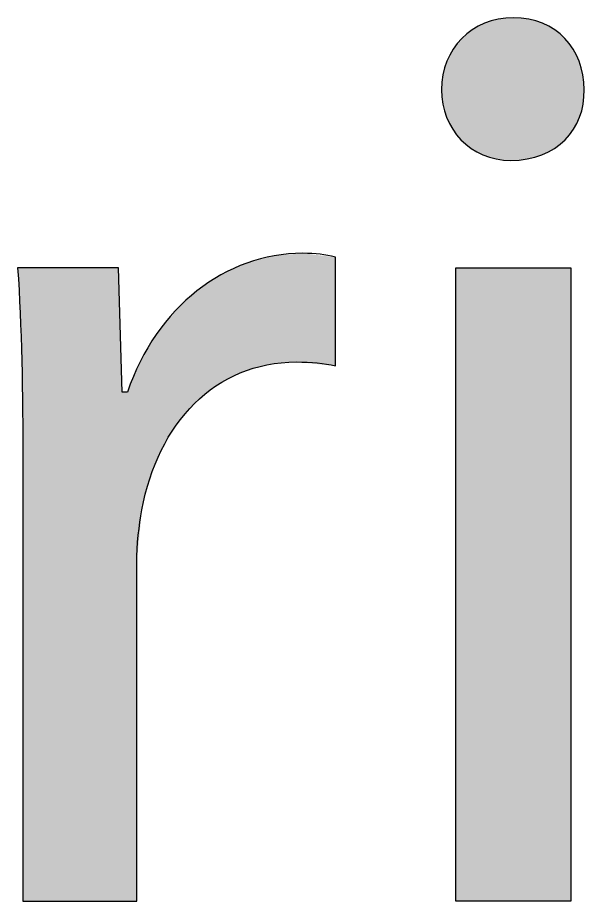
# Model space of a CAD drawing. Extents: x -102 to 434, y -1398 to -13.
# Drawn here: x -68.86 to -64.08, y -1177.79 to -1170.37 of the extents above; entities that cross this region are included whole.
import ezdxf

# ---------------------------------------------------------------- set-up
doc = ezdxf.new("R2010")
doc.units = 0
doc.layers.add('LAYER_1', color=7, linetype='CONTINUOUS')

# ---------------------------------------------------------------- blocks, each defined once
blk = doc.blocks.new('*U72')
at = {"layer": 'LAYER_1', "color": 250}
for points in [[(-66.7602, -1173.284), (-66.9291, -1172.4291), (-66.7602, -1172.3844)], [(-66.6989, -1173.2781), (-66.7602, -1172.3844), (-66.6989, -1172.3682)], [(-66.5141, -1173.2603), (-66.6989, -1172.3682), (-66.5141, -1172.3522)], [(-66.4592, -1173.2658), (-66.5141, -1172.3522), (-66.4592, -1172.3474)], [(-66.5141, -1173.2603), (-66.5141, -1172.3522), (-66.4592, -1173.2658)], [(-66.4592, -1173.2658), (-66.4592, -1172.3474), (-66.1842, -1173.2934)], [(-66.9859, -1173.3524), (-67.1468, -1172.5279), (-66.9859, -1172.4549)], [(-66.9291, -1173.3352), (-66.9859, -1172.4549), (-66.9291, -1172.4291)], [(-68.8222, -1173.2493), (-68.8222, -1172.4687), (-68.8125, -1174.1292)], [(-67.1468, -1173.4391), (-67.1895, -1172.5564), (-67.1468, -1172.5279)], [(-67.1895, -1173.4621), (-67.3486, -1172.6624), (-67.1895, -1172.5564)], [(-67.3691, -1173.6095), (-67.523, -1172.8227), (-67.3691, -1172.6813)], [(-67.3486, -1173.5926), (-67.3691, -1172.6813), (-67.3486, -1172.6624)], [(-67.5313, -1173.8048), (-67.6492, -1172.9769), (-67.5313, -1172.8303)], [(-67.523, -1173.7909), (-67.5313, -1172.8303), (-67.523, -1172.8227)], [(-67.6492, -1174.0027), (-67.6917, -1173.0296), (-67.6492, -1172.9769)], [(-67.6917, -1174.1073), (-67.7461, -1173.1218), (-67.6917, -1173.0296)], [(-67.7461, -1174.2414), (-67.8119, -1173.233), (-67.7461, -1173.1218)], [(-67.8266, -1174.6545), (-67.8558, -1173.3281), (-67.8266, -1173.258)], [(-67.8119, -1174.5033), (-67.8266, -1173.258), (-67.8119, -1173.233)], [(-67.8558, -1177.7913), (-67.9328, -1173.5132), (-67.8558, -1173.3281)]]:
    blk.add_solid(points, dxfattribs=at)
at = {"layer": 'LAYER_1', "color": 250, "extrusion": (0, 0, -1)}
for points in [[(66.7602, -1173.284), (66.7602, -1172.3844), (66.6989, -1173.2781)], [(66.6989, -1173.2781), (66.6989, -1172.3682), (66.5141, -1173.2603)], [(66.1842, -1173.2934), (66.4592, -1172.3474), (66.1842, -1172.3805)], [(66.9859, -1173.3524), (66.9859, -1172.4549), (66.9291, -1173.3352)], [(66.9291, -1173.3352), (66.9291, -1172.4291), (66.7602, -1173.284)], [(68.8222, -1173.2493), (68.8566, -1172.4687), (68.8222, -1172.4687)], [(68.8125, -1174.1292), (68.8222, -1172.4687), (68.8125, -1172.4687)], [(68.8125, -1177.7913), (68.8125, -1172.4687), (68.0098, -1177.7913)], [(68.0098, -1177.7913), (68.8125, -1172.4687), (68.0098, -1172.4687)], [(68.0098, -1177.7913), (68.0098, -1172.4687), (67.9767, -1177.7913)], [(67.9767, -1177.7913), (68.0098, -1172.4687), (67.9767, -1173.5132)], [(67.1468, -1173.4391), (67.1468, -1172.5279), (66.9859, -1173.3524)], [(67.1895, -1173.4621), (67.1895, -1172.5564), (67.1468, -1173.4391)], [(67.3691, -1173.6095), (67.3691, -1172.6813), (67.3486, -1173.5926)], [(67.3486, -1173.5926), (67.3486, -1172.6624), (67.1895, -1173.4621)], [(67.5313, -1173.8048), (67.5313, -1172.8303), (67.523, -1173.7909)], [(67.523, -1173.7909), (67.523, -1172.8227), (67.3691, -1173.6095)], [(67.6492, -1174.0027), (67.6492, -1172.9769), (67.5313, -1173.8048)], [(67.6917, -1174.1073), (67.6917, -1173.0296), (67.6492, -1174.0027)], [(67.7461, -1174.2414), (67.7461, -1173.1218), (67.6917, -1174.1073)], [(67.8266, -1174.6545), (67.8266, -1173.258), (67.8119, -1174.5033)], [(67.8119, -1174.5033), (67.8119, -1173.233), (67.7461, -1174.2414)], [(67.8558, -1174.9539), (67.8558, -1173.3281), (67.8266, -1174.6545)], [(67.9767, -1177.7913), (67.9767, -1173.5132), (67.9328, -1177.7913)], [(67.9328, -1177.7913), (67.9767, -1173.5132), (67.9328, -1173.5132)], [(67.9328, -1177.7913), (67.9328, -1173.5132), (67.8558, -1177.7913)]]:
    blk.add_solid(points, dxfattribs=at)
blk = doc.blocks.new('*U73')
at = {"layer": 'LAYER_1', "color": 250}
for points in [[(-64.8327, -1171.5547), (-64.8742, -1170.3945), (-64.8327, -1170.3843)], [(-64.8147, -1171.5574), (-64.8327, -1170.3843), (-64.8147, -1170.3799)], [(-64.8327, -1171.5547), (-64.8327, -1170.3843), (-64.8147, -1171.5574)], [(-64.7725, -1171.5637), (-64.8147, -1170.3799), (-64.7725, -1170.3738)], [(-64.8147, -1171.5574), (-64.8147, -1170.3799), (-64.7725, -1171.5637)], [(-64.7525, -1171.5647), (-64.7725, -1170.3738), (-64.7525, -1170.3709)], [(-64.7725, -1171.5637), (-64.7725, -1170.3738), (-64.7525, -1171.5647)], [(-64.7097, -1171.5667), (-64.7525, -1170.3709), (-64.7097, -1170.3689)], [(-64.7525, -1171.5647), (-64.7525, -1170.3709), (-64.7097, -1171.5667)], [(-64.6877, -1171.5658), (-64.7097, -1170.3689), (-64.6877, -1170.3678)], [(-64.996, -1171.4955), (-65.0338, -1170.4694), (-64.996, -1170.4468)], [(-64.9839, -1171.5013), (-64.996, -1170.4468), (-64.9839, -1170.4395)], [(-64.996, -1171.4955), (-64.996, -1170.4468), (-64.9839, -1171.5013)], [(-64.9446, -1171.5203), (-64.9839, -1170.4395), (-64.9446, -1170.421)], [(-64.9839, -1171.5013), (-64.9839, -1170.4395), (-64.9446, -1171.5203)], [(-64.9307, -1171.5254), (-64.9446, -1170.421), (-64.9307, -1170.4144)], [(-64.9446, -1171.5203), (-64.9446, -1170.421), (-64.9307, -1171.5254)], [(-64.8901, -1171.5402), (-64.9307, -1170.4144), (-64.8901, -1170.4001)], [(-64.9307, -1171.5254), (-64.9307, -1170.4144), (-64.8901, -1171.5402)], [(-64.8742, -1171.5442), (-64.8901, -1170.4001), (-64.8742, -1170.3945)], [(-64.8901, -1171.5402), (-64.8901, -1170.4001), (-64.8742, -1171.5442)], [(-64.8742, -1171.5442), (-64.8742, -1170.3945), (-64.8327, -1171.5547)], [(-65.0884, -1171.4318), (-65.1221, -1170.5425), (-65.0884, -1170.5116)], [(-65.0799, -1171.4383), (-65.0884, -1170.5116), (-65.0799, -1170.5038)], [(-65.0884, -1171.4318), (-65.0884, -1170.5116), (-65.0799, -1171.4383)], [(-65.044, -1171.4658), (-65.0799, -1170.5038), (-65.044, -1170.477)], [(-65.0799, -1171.4383), (-65.0799, -1170.5038), (-65.044, -1171.4658)], [(-65.0338, -1171.4721), (-65.044, -1170.477), (-65.0338, -1170.4694)], [(-65.044, -1171.4658), (-65.044, -1170.477), (-65.0338, -1171.4721)], [(-65.0338, -1171.4721), (-65.0338, -1170.4694), (-64.996, -1171.4955)], [(-65.1716, -1171.3431), (-65.194, -1170.6317), (-65.1716, -1170.6008)], [(-65.1657, -1171.3514), (-65.1716, -1170.6008), (-65.1657, -1170.5927)], [(-65.1716, -1171.3431), (-65.1716, -1170.6008), (-65.1657, -1171.3514)], [(-65.1603, -1171.3576), (-65.1657, -1170.5927), (-65.1603, -1170.5852)], [(-65.1657, -1171.3514), (-65.1657, -1170.5927), (-65.1603, -1171.3576)], [(-65.129, -1171.3935), (-65.1603, -1170.5852), (-65.129, -1170.5503)], [(-65.1603, -1171.3576), (-65.1603, -1170.5852), (-65.129, -1171.3935)], [(-65.1221, -1171.4), (-65.129, -1170.5503), (-65.1221, -1170.5425)], [(-65.129, -1171.3935), (-65.129, -1170.5503), (-65.1221, -1171.4)], [(-65.1221, -1171.4), (-65.1221, -1170.5425), (-65.0884, -1171.4318)], [(-65.2232, -1171.2619), (-65.2261, -1170.6878), (-65.2232, -1170.6815)], [(-65.1981, -1171.3058), (-65.2232, -1170.6815), (-65.1981, -1170.6386)], [(-65.2232, -1171.2619), (-65.2232, -1170.6815), (-65.1981, -1171.3058)], [(-65.194, -1171.3115), (-65.1981, -1170.6386), (-65.194, -1170.6317)], [(-65.1981, -1171.3058), (-65.1981, -1170.6386), (-65.194, -1171.3115)], [(-65.194, -1171.3115), (-65.194, -1170.6317), (-65.1716, -1171.3431)], [(-65.2495, -1171.2048), (-65.267, -1170.7904), (-65.2495, -1170.74)], [(-65.2476, -1171.209), (-65.2495, -1170.74), (-65.2476, -1170.7345)], [(-65.2495, -1171.2048), (-65.2495, -1170.74), (-65.2476, -1171.209)], [(-65.2261, -1171.2568), (-65.2476, -1170.7345), (-65.2261, -1170.6878)], [(-65.2476, -1171.209), (-65.2476, -1170.7345), (-65.2261, -1171.2568)], [(-65.2261, -1171.2568), (-65.2261, -1170.6878), (-65.2232, -1171.2619)], [(-65.2681, -1171.1502), (-65.2811, -1170.849), (-65.2681, -1170.795)], [(-65.267, -1171.1534), (-65.2681, -1170.795), (-65.267, -1170.7904)], [(-65.2681, -1171.1502), (-65.2681, -1170.795), (-65.267, -1171.1534)], [(-65.267, -1171.1534), (-65.267, -1170.7904), (-65.2495, -1171.2048)], [(-65.2816, -1171.0931), (-65.2897, -1170.9099), (-65.2816, -1170.8525)], [(-65.2811, -1171.0952), (-65.2816, -1170.8525), (-65.2811, -1170.849)], [(-65.2816, -1171.0931), (-65.2816, -1170.8525), (-65.2811, -1171.0952)], [(-65.2811, -1171.0952), (-65.2811, -1170.849), (-65.2681, -1171.1502)], [(-65.2899, -1171.0339), (-65.2927, -1170.9728), (-65.2899, -1170.9126)], [(-65.2897, -1171.0348), (-65.2899, -1170.9126), (-65.2897, -1170.9099)], [(-65.2899, -1171.0339), (-65.2899, -1170.9126), (-65.2897, -1171.0348)], [(-65.2897, -1171.0348), (-65.2897, -1170.9099), (-65.2816, -1171.0931)]]:
    blk.add_solid(points, dxfattribs=at)
at = {"layer": 'LAYER_1', "color": 250, "extrusion": (0, 0, -1)}
for points in [[(64.7097, -1171.5667), (64.7097, -1170.3689), (64.6877, -1171.5658)], [(64.6877, -1171.5658), (64.6877, -1170.3678), (64.6393, -1171.5637)], [(64.6393, -1171.5637), (64.6877, -1170.3678), (64.6393, -1170.3701)], [(64.6393, -1171.5637), (64.6393, -1170.3701), (64.6212, -1171.5613)], [(64.6212, -1171.5613), (64.6393, -1170.3701), (64.6212, -1170.3709)], [(64.6212, -1171.5613), (64.6212, -1170.3709), (64.5723, -1171.5547)], [(64.5723, -1171.5547), (64.6212, -1170.3709), (64.5723, -1170.3778)], [(64.5723, -1171.5547), (64.5723, -1170.3778), (64.558, -1171.5515)], [(64.558, -1171.5515), (64.5723, -1170.3778), (64.558, -1170.3799)], [(64.558, -1171.5515), (64.558, -1170.3799), (64.509, -1171.5402)], [(64.509, -1171.5402), (64.558, -1170.3799), (64.509, -1170.3918)], [(64.509, -1171.5402), (64.509, -1170.3918), (64.4981, -1171.5366)], [(64.4981, -1171.5366), (64.509, -1170.3918), (64.4981, -1170.3945)], [(64.4981, -1171.5366), (64.4981, -1170.3945), (64.4496, -1171.5203)], [(64.4496, -1171.5203), (64.4981, -1170.3945), (64.4496, -1170.4117)], [(64.4496, -1171.5203), (64.4496, -1170.4117), (64.4418, -1171.5169)], [(64.4418, -1171.5169), (64.4496, -1170.4117), (64.4418, -1170.4144)], [(64.4418, -1171.5169), (64.4418, -1170.4144), (64.3941, -1171.4955)], [(64.3941, -1171.4955), (64.4418, -1170.4144), (64.3941, -1170.4372)], [(64.3941, -1171.4955), (64.3941, -1170.4372), (64.3892, -1171.4926)], [(64.3892, -1171.4926), (64.3941, -1170.4372), (64.3892, -1170.4395)], [(64.3892, -1171.4926), (64.3892, -1170.4395), (64.3428, -1171.4658)], [(64.3428, -1171.4658), (64.3892, -1170.4395), (64.3428, -1170.4679)], [(64.3428, -1171.4658), (64.3428, -1170.4679), (64.3403, -1171.464)], [(64.3403, -1171.464), (64.3428, -1170.4679), (64.3403, -1170.4694)], [(64.3403, -1171.464), (64.3403, -1170.4694), (64.2958, -1171.4318)], [(64.2958, -1171.4318), (64.3403, -1170.4694), (64.2958, -1170.5036)], [(64.2958, -1171.4318), (64.2958, -1170.5036), (64.2955, -1171.4314)], [(64.2955, -1171.4314), (64.2958, -1170.5036), (64.2955, -1170.5038)], [(64.2955, -1171.4314), (64.2955, -1170.5038), (64.2547, -1171.3948)], [(64.2547, -1171.3948), (64.2955, -1170.5038), (64.2547, -1170.5425)], [(64.2547, -1171.3948), (64.2547, -1170.5425), (64.2533, -1171.3935)], [(64.2533, -1171.3935), (64.2547, -1170.5425), (64.2533, -1170.5442)], [(64.2533, -1171.3935), (64.2533, -1170.5442), (64.2182, -1171.3545)], [(64.2182, -1171.3545), (64.2533, -1170.5442), (64.2182, -1170.5852)], [(64.2182, -1171.3545), (64.2182, -1170.5852), (64.2155, -1171.3514)], [(64.2155, -1171.3514), (64.2182, -1170.5852), (64.2155, -1170.5892)], [(64.2155, -1171.3514), (64.2155, -1170.5892), (64.2038, -1171.3353)], [(64.2038, -1171.3353), (64.2155, -1170.5892), (64.2038, -1170.606)], [(64.2038, -1171.3353), (64.2038, -1170.606), (64.1861, -1171.3108)], [(64.1861, -1171.3108), (64.2038, -1170.606), (64.1861, -1170.6317)], [(64.1861, -1171.3108), (64.1861, -1170.6317), (64.1824, -1171.3058)], [(64.1824, -1171.3058), (64.1861, -1170.6317), (64.1824, -1170.6383)], [(64.1824, -1171.3058), (64.1824, -1170.6383), (64.1585, -1171.2641)], [(64.1585, -1171.2641), (64.1824, -1170.6383), (64.1585, -1170.6815)], [(64.1585, -1171.2641), (64.1585, -1170.6815), (64.1543, -1171.2568)], [(64.1543, -1171.2568), (64.1585, -1170.6815), (64.1543, -1170.6913)], [(64.1543, -1171.2568), (64.1543, -1170.6913), (64.1357, -1171.2146)], [(64.1357, -1171.2146), (64.1543, -1170.6913), (64.1357, -1170.7345)], [(64.1357, -1171.2146), (64.1357, -1170.7345), (64.1314, -1171.2048)], [(64.1314, -1171.2048), (64.1357, -1170.7345), (64.1314, -1170.7479)], [(64.1314, -1171.2048), (64.1314, -1170.7479), (64.1176, -1171.1624)], [(64.1176, -1171.1624), (64.1314, -1170.7479), (64.1176, -1170.7904)], [(64.1176, -1171.1624), (64.1176, -1170.7904), (64.1137, -1171.1502)], [(64.1137, -1171.1502), (64.1176, -1170.7904), (64.1137, -1170.8081)], [(64.1137, -1171.1502), (64.1137, -1170.8081), (64.1046, -1171.1076)], [(64.1046, -1171.1076), (64.1137, -1170.8081), (64.1046, -1170.849)], [(64.1046, -1171.1076), (64.1046, -1170.849), (64.1014, -1171.0931)], [(64.1014, -1171.0931), (64.1046, -1170.849), (64.1014, -1170.8729)], [(64.1014, -1171.0931), (64.1014, -1170.8729), (64.0966, -1171.05)], [(64.0966, -1171.05), (64.1014, -1170.8729), (64.0966, -1170.9099)], [(64.0966, -1171.05), (64.0966, -1170.9099), (64.0948, -1171.0339)], [(64.0948, -1171.0339), (64.0966, -1170.9099), (64.0948, -1170.9524)], [(64.0948, -1171.0339), (64.0948, -1170.9524), (64.0939, -1170.9728)], [(65.1716, -1177.7913), (65.1716, -1172.4687), (65.1657, -1177.7913)], [(65.1657, -1177.7913), (65.1716, -1172.4687), (65.1657, -1172.4687)], [(65.1657, -1177.7913), (65.1657, -1172.4687), (65.1603, -1177.7913)], [(65.1603, -1177.7913), (65.1657, -1172.4687), (65.1603, -1172.4687)], [(65.1603, -1177.7913), (65.1603, -1172.4687), (65.129, -1177.7913)], [(65.129, -1177.7913), (65.1603, -1172.4687), (65.129, -1172.4687)], [(65.129, -1177.7913), (65.129, -1172.4687), (65.1221, -1177.7913)], [(65.1221, -1177.7913), (65.129, -1172.4687), (65.1221, -1172.4687)], [(65.1221, -1177.7913), (65.1221, -1172.4687), (65.0884, -1177.7913)], [(65.0884, -1177.7913), (65.1221, -1172.4687), (65.0884, -1172.4687)], [(65.0884, -1177.7913), (65.0884, -1172.4687), (65.0799, -1177.7913)], [(65.0799, -1177.7913), (65.0884, -1172.4687), (65.0799, -1172.4687)], [(65.0799, -1177.7913), (65.0799, -1172.4687), (65.044, -1177.7913)], [(65.044, -1177.7913), (65.0799, -1172.4687), (65.044, -1172.4687)], [(65.044, -1177.7913), (65.044, -1172.4687), (65.0338, -1177.7913)], [(65.0338, -1177.7913), (65.044, -1172.4687), (65.0338, -1172.4687)], [(65.0338, -1177.7913), (65.0338, -1172.4687), (64.996, -1177.7913)], [(64.996, -1177.7913), (65.0338, -1172.4687), (64.996, -1172.4687)], [(64.996, -1177.7913), (64.996, -1172.4687), (64.9839, -1177.7913)], [(64.9839, -1177.7913), (64.996, -1172.4687), (64.9839, -1172.4687)], [(64.9839, -1177.7913), (64.9839, -1172.4687), (64.9446, -1177.7913)], [(64.9446, -1177.7913), (64.9839, -1172.4687), (64.9446, -1172.4687)], [(64.9446, -1177.7913), (64.9446, -1172.4687), (64.9307, -1177.7913)], [(64.9307, -1177.7913), (64.9446, -1172.4687), (64.9307, -1172.4687)], [(64.9307, -1177.7913), (64.9307, -1172.4687), (64.8901, -1177.7913)], [(64.8901, -1177.7913), (64.9307, -1172.4687), (64.8901, -1172.4687)], [(64.8901, -1177.7913), (64.8901, -1172.4687), (64.8742, -1177.7913)], [(64.8742, -1177.7913), (64.8901, -1172.4687), (64.8742, -1172.4687)], [(64.8742, -1177.7913), (64.8742, -1172.4687), (64.8327, -1177.7913)], [(64.8327, -1177.7913), (64.8742, -1172.4687), (64.8327, -1172.4687)], [(64.8327, -1177.7913), (64.8327, -1172.4687), (64.8147, -1177.7913)], [(64.8147, -1177.7913), (64.8327, -1172.4687), (64.8147, -1172.4687)], [(64.8147, -1177.7913), (64.8147, -1172.4687), (64.7725, -1177.7913)], [(64.7725, -1177.7913), (64.8147, -1172.4687), (64.7725, -1172.4687)], [(64.7725, -1177.7913), (64.7725, -1172.4687), (64.7525, -1177.7913)], [(64.7525, -1177.7913), (64.7725, -1172.4687), (64.7525, -1172.4687)], [(64.7525, -1177.7913), (64.7525, -1172.4687), (64.7097, -1177.7913)], [(64.7097, -1177.7913), (64.7525, -1172.4687), (64.7097, -1172.4687)], [(64.7097, -1177.7913), (64.7097, -1172.4687), (64.6877, -1177.7913)], [(64.6877, -1177.7913), (64.7097, -1172.4687), (64.6877, -1172.4687)], [(64.6877, -1177.7913), (64.6877, -1172.4687), (64.6393, -1177.7913)], [(64.6393, -1177.7913), (64.6877, -1172.4687), (64.6393, -1172.4687)], [(64.6393, -1177.7913), (64.6393, -1172.4687), (64.6212, -1177.7913)], [(64.6212, -1177.7913), (64.6393, -1172.4687), (64.6212, -1172.4687)], [(64.6212, -1177.7913), (64.6212, -1172.4687), (64.5723, -1177.7913)], [(64.5723, -1177.7913), (64.6212, -1172.4687), (64.5723, -1172.4687)], [(64.5723, -1177.7913), (64.5723, -1172.4687), (64.558, -1177.7913)], [(64.558, -1177.7913), (64.5723, -1172.4687), (64.558, -1172.4687)], [(64.558, -1177.7913), (64.558, -1172.4687), (64.509, -1177.7913)], [(64.509, -1177.7913), (64.558, -1172.4687), (64.509, -1172.4687)], [(64.509, -1177.7913), (64.509, -1172.4687), (64.4981, -1177.7913)], [(64.4981, -1177.7913), (64.509, -1172.4687), (64.4981, -1172.4687)], [(64.4981, -1177.7913), (64.4981, -1172.4687), (64.4496, -1177.7913)], [(64.4496, -1177.7913), (64.4981, -1172.4687), (64.4496, -1172.4687)], [(64.4496, -1177.7913), (64.4496, -1172.4687), (64.4418, -1177.7913)], [(64.4418, -1177.7913), (64.4496, -1172.4687), (64.4418, -1172.4687)], [(64.4418, -1177.7913), (64.4418, -1172.4687), (64.3941, -1177.7913)], [(64.3941, -1177.7913), (64.4418, -1172.4687), (64.3941, -1172.4687)], [(64.3941, -1177.7913), (64.3941, -1172.4687), (64.3892, -1177.7913)], [(64.3892, -1177.7913), (64.3941, -1172.4687), (64.3892, -1172.4687)], [(64.3892, -1177.7913), (64.3892, -1172.4687), (64.3428, -1177.7913)], [(64.3428, -1177.7913), (64.3892, -1172.4687), (64.3428, -1172.4687)], [(64.3428, -1177.7913), (64.3428, -1172.4687), (64.3403, -1177.7913)], [(64.3403, -1177.7913), (64.3428, -1172.4687), (64.3403, -1172.4687)], [(64.3403, -1177.7913), (64.3403, -1172.4687), (64.2958, -1177.7913)], [(64.2958, -1177.7913), (64.3403, -1172.4687), (64.2958, -1172.4687)], [(64.2958, -1177.7913), (64.2958, -1172.4687), (64.2955, -1177.7913)], [(64.2955, -1177.7913), (64.2958, -1172.4687), (64.2955, -1172.4687)], [(64.2955, -1177.7913), (64.2955, -1172.4687), (64.2547, -1177.7913)], [(64.2547, -1177.7913), (64.2955, -1172.4687), (64.2547, -1172.4687)], [(64.2547, -1177.7913), (64.2547, -1172.4687), (64.2533, -1177.7913)], [(64.2533, -1177.7913), (64.2547, -1172.4687), (64.2533, -1172.4687)], [(64.2533, -1177.7913), (64.2533, -1172.4687), (64.2182, -1177.7913)], [(64.2182, -1177.7913), (64.2533, -1172.4687), (64.2182, -1172.4687)], [(64.2182, -1177.7913), (64.2182, -1172.4687), (64.2155, -1177.7913)], [(64.2155, -1177.7913), (64.2182, -1172.4687), (64.2155, -1172.4687)], [(64.2155, -1177.7913), (64.2155, -1172.4687), (64.2038, -1177.7913)], [(64.2038, -1177.7913), (64.2155, -1172.4687), (64.2038, -1172.4687)]]:
    blk.add_solid(points, dxfattribs=at)
blk = doc.blocks.new('BLOCK_13')
at = {"layer": 'LAYER_1'}
blk.add_lwpolyline([(-65.1716, -1177.7913), (-65.1716, -1172.4687), (-64.2038, -1172.4687), (-64.2038, -1177.7913), (-65.1716, -1177.7913)], dxfattribs=at)
for points, knots in [([(-64.0939, -1170.9728), (-64.0829, -1171.3028), (-64.3248, -1171.5667), (-64.7097, -1171.5667), (-65.0506, -1171.5667), (-65.2927, -1171.3028), (-65.2927, -1170.9728), (-65.2927, -1170.6321), (-65.0396, -1170.3678), (-64.6877, -1170.3678), (-64.3248, -1170.3678), (-64.0939, -1170.6321), (-64.0939, -1170.9728)], [0, 0, 0, 0, 1, 1, 1, 2, 2, 2, 3, 3, 3, 4, 4, 4, 4]), ([(-68.8125, -1174.1292), (-68.8125, -1173.5022), (-68.8235, -1172.9634), (-68.8566, -1172.4687), (-68.8566, -1172.4687), (-68.0098, -1172.4687), (-68.0098, -1172.4687), (-68.0098, -1172.4687), (-67.9767, -1173.5132), (-67.9767, -1173.5132), (-67.9767, -1173.5132), (-67.9328, -1173.5132), (-67.9328, -1173.5132), (-67.6908, -1172.7987), (-67.108, -1172.3474), (-66.4592, -1172.3474), (-66.3491, -1172.3474), (-66.2721, -1172.3584), (-66.1842, -1172.3805), (-66.1842, -1172.3805), (-66.1842, -1173.2934), (-66.1842, -1173.2934), (-66.2831, -1173.2714), (-66.3822, -1173.2603), (-66.5141, -1173.2603), (-67.1959, -1173.2603), (-67.6798, -1173.7771), (-67.8119, -1174.5033), (-67.8338, -1174.6349), (-67.8558, -1174.7893), (-67.8558, -1174.9539), (-67.8558, -1174.9539), (-67.8558, -1177.7913), (-67.8558, -1177.7913), (-67.8558, -1177.7913), (-68.8125, -1177.7913), (-68.8125, -1177.7913), (-68.8125, -1177.7913), (-68.8125, -1174.1292), (-68.8125, -1174.1292)], [0, 0, 0, 0, 1, 1, 1, 2, 2, 2, 3, 3, 3, 4, 4, 4, 5, 5, 5, 6, 6, 6, 7, 7, 7, 8, 8, 8, 9, 9, 9, 10, 10, 10, 11, 11, 11, 12, 12, 12, 13, 13, 13, 13])]:
    blk.add_open_spline(points, degree=3, knots=knots, dxfattribs=at)
at = {"layer": 'LAYER_1', "color": 250}
for name in ['*U73', '*U72']:
    blk.add_blockref(name, (0, 0), dxfattribs=at)

msp = doc.modelspace()

# ---------------------------------------------------------------- block references
at = {"layer": 'LAYER_1'}
msp.add_blockref('BLOCK_13', (0, 0), dxfattribs=at)

doc.saveas('drawing.dxf')
